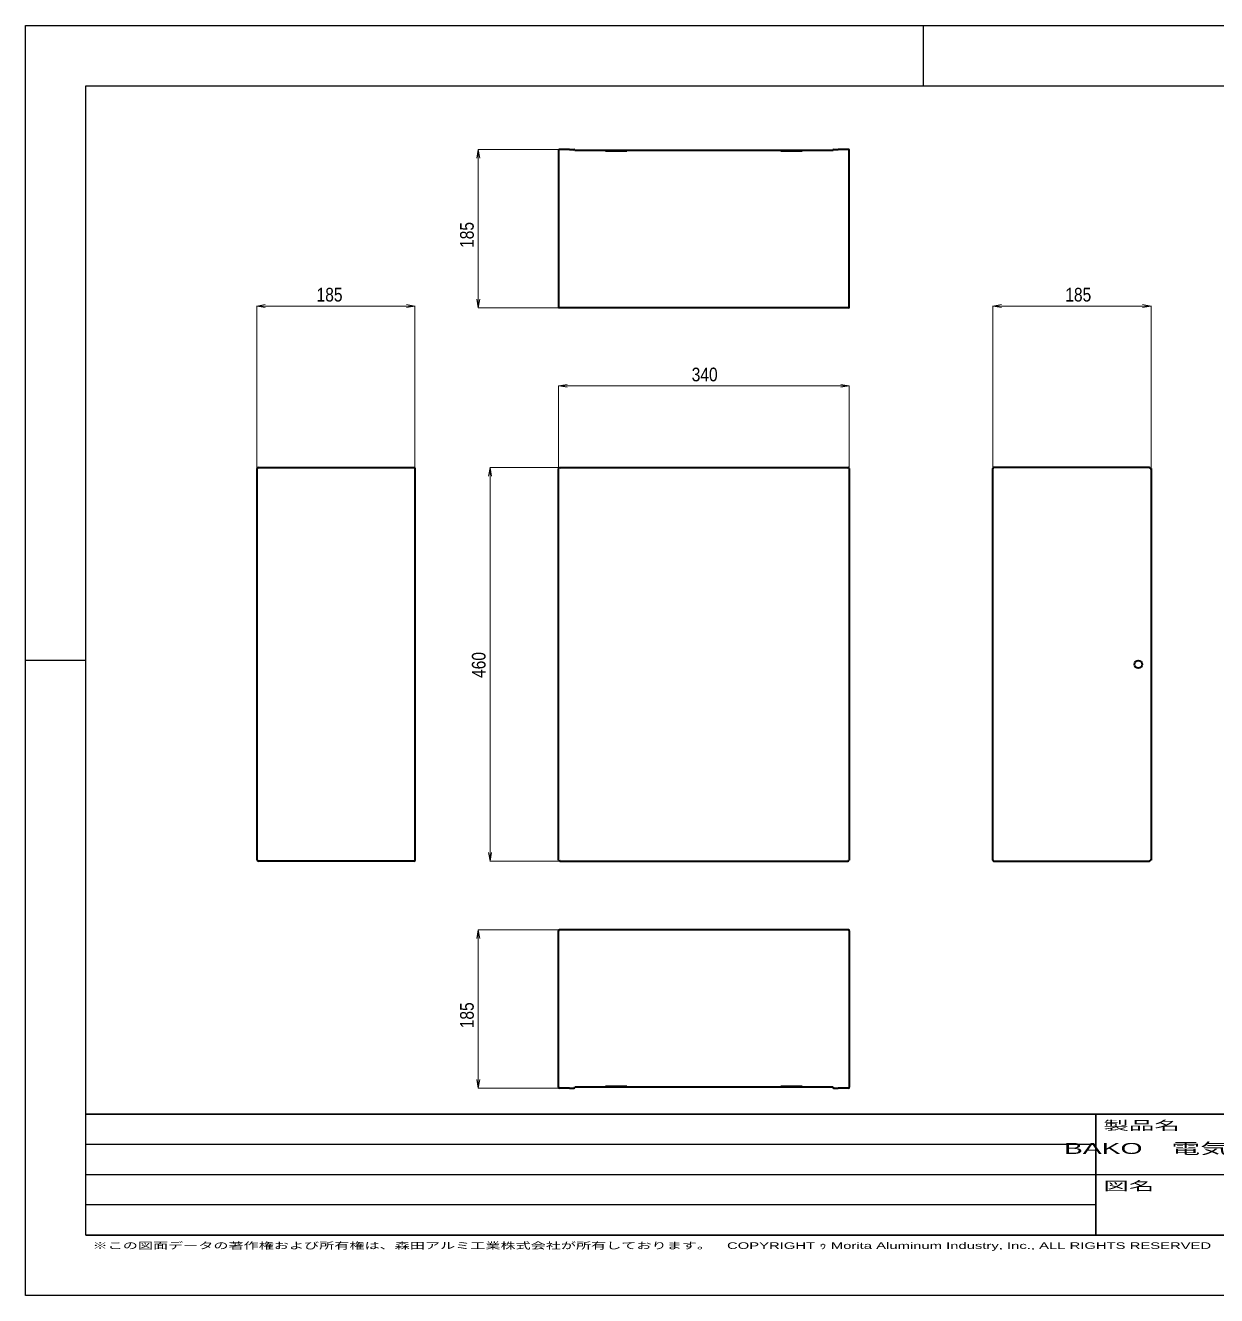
# Model space of a CAD drawing. Header units: millimetres. Extents: x -11062 to -8962, y -7241 to -5756.
# Drawn here: x -11062 to -9669, y -7241 to -5756 of the extents above; entities that cross this region are included whole.
import ezdxf
from ezdxf.enums import TextEntityAlignment as Align

# ---------------------------------------------------------------- set-up
doc = ezdxf.new("R2010")
doc.units = ezdxf.units.MM
doc.header["$LTSCALE"] = 5
doc.linetypes.add('HIDDEN', pattern=[8, 1, -2, 2, -2, 1])
doc.layers.add('001', color=7, linetype='Continuous', lineweight=0)
doc.styles.add('Century Gothic', font='GOTHIC.TTF', dxfattribs={"width": 0.85})
doc.dimstyles.new('DIMSTYLE001', dxfattribs={"dimtxt": 26.4, "dimasz": 10, "dimexe": 0.18, "dimexo": 0.3125, "dimgap": 4, "dimtad": 1, "dimdec": 1, "dimdsep": 46, "dimtxsty": 'Century Gothic', "dimblk": 'OPEN', "dimcen": 0.09, "dimadec": 1, "dimazin": 2, "dimtfac": 1, "dimtdec": 4, "dimtix": 1, "dimtmove": 0, "dimatfit": 3, "dimldrblk": 'OPEN', "dimfxl": 1, "dimtolj": 1, "dimtzin": 0, "dimarcsym": 0})

# ---------------------------------------------------------------- blocks, each defined once
blk = doc.blocks.new('_OPEN')
at = {"color": 0, "linetype": 'ByBlock', "lineweight": -2}
for p, q in [((-1, 0.17), (0, 0)), ((-1, -0.17), (0, 0)), ((0, 0), (-1, 0))]:
    blk.add_line(p, q, dxfattribs=at)
blk = doc.blocks.new('*D3')
at = {"layer": '001', "color": 0, "linetype": 'ByBlock'}
for p, q in [((-9930.9, -6273.7), (-9930.9, -6083.9)), ((-9930.9, -6084.1), (-9745.9, -6084.1)), ((-9745.9, -6273.7), (-9745.9, -6083.9))]:
    blk.add_line(p, q, dxfattribs=at)
at = {"layer": '001', "color": 0, "linetype": 'ByBlock', "xscale": 10, "yscale": 10, "zscale": 10, "rotation": 180}
blk.add_blockref('_OPEN', (-9930.9, -6084.1), dxfattribs=at)
at = {"layer": '001', "color": 0, "linetype": 'ByBlock', "xscale": 10, "yscale": 10, "zscale": 10}
blk.add_blockref('_OPEN', (-9745.9, -6084.1), dxfattribs=at)
at = {"layer": '001', "color": 0, "linetype": 'ByBlock', "insert": (-9831, -6070.9), "char_height": 16, "attachment_point": 5, "style": 'Century Gothic'}
blk.add_mtext('{\\A1;185}', dxfattribs=at)
blk = doc.blocks.new('*D4')
at = {"layer": '001', "color": 0, "linetype": 'ByBlock'}
for p, q in [((-10791.5, -6273.7), (-10791.5, -6083.9)), ((-10606.5, -6084.1), (-10791.5, -6084.1)), ((-10606.5, -6273.7), (-10606.5, -6083.9))]:
    blk.add_line(p, q, dxfattribs=at)
at = {"layer": '001', "color": 0, "linetype": 'ByBlock', "xscale": 10, "yscale": 10, "zscale": 10, "rotation": 180}
blk.add_blockref('_OPEN', (-10791.5, -6084.1), dxfattribs=at)
at = {"layer": '001', "color": 0, "linetype": 'ByBlock', "xscale": 10, "yscale": 10, "zscale": 10}
blk.add_blockref('_OPEN', (-10606.5, -6084.1), dxfattribs=at)
at = {"layer": '001', "color": 0, "linetype": 'ByBlock', "insert": (-10706.4, -6070.9), "char_height": 16, "attachment_point": 5, "style": 'Century Gothic'}
blk.add_mtext('{\\A1;185}', dxfattribs=at)
blk = doc.blocks.new('*D5')
at = {"layer": '001', "color": 0, "linetype": 'ByBlock'}
for p, q in [((-10437.7, -5901.1), (-10532.7, -5901.1)), ((-10532.5, -5901.1), (-10532.5, -6086.1)), ((-10437.7, -6086.1), (-10532.7, -6086.1))]:
    blk.add_line(p, q, dxfattribs=at)
at = {"layer": '001', "color": 0, "linetype": 'ByBlock', "xscale": 10, "yscale": 10, "zscale": 10}
for p, rotation in [((-10532.5, -5901.1), 90), ((-10532.5, -6086.1), 270)]:
    blk.add_blockref('_OPEN', p, dxfattribs=dict(at, rotation=rotation))
at = {"layer": '001', "color": 0, "linetype": 'ByBlock', "insert": (-10545.7, -6001), "char_height": 16, "attachment_point": 5, "rotation": 90, "style": 'Century Gothic'}
blk.add_mtext('{\\A1;185}', dxfattribs=at)
blk = doc.blocks.new('*D6')
at = {"layer": '001', "color": 0, "linetype": 'ByBlock'}
for p, q in [((-10437.7, -6813.3), (-10532.7, -6813.3)), ((-10532.5, -6813.3), (-10532.5, -6998.3)), ((-10437.7, -6998.3), (-10532.7, -6998.3))]:
    blk.add_line(p, q, dxfattribs=at)
at = {"layer": '001', "color": 0, "linetype": 'ByBlock', "xscale": 10, "yscale": 10, "zscale": 10}
for p, rotation in [((-10532.5, -6813.3), 90), ((-10532.5, -6998.3), 270)]:
    blk.add_blockref('_OPEN', p, dxfattribs=dict(at, rotation=rotation))
at = {"layer": '001', "color": 0, "linetype": 'ByBlock', "insert": (-10545.7, -6913.2), "char_height": 16, "attachment_point": 5, "rotation": 90, "style": 'Century Gothic'}
blk.add_mtext('{\\A1;185}', dxfattribs=at)
blk = doc.blocks.new('*D7')
at = {"layer": '001', "color": 0, "linetype": 'ByBlock'}
for p, q in [((-10437.3, -6273), (-10518.9, -6273)), ((-10518.7, -6273), (-10518.7, -6733)), ((-10437.3, -6733), (-10518.9, -6733))]:
    blk.add_line(p, q, dxfattribs=at)
at = {"layer": '001', "color": 0, "linetype": 'ByBlock', "xscale": 10, "yscale": 10, "zscale": 10}
for p, rotation in [((-10518.7, -6273), 90), ((-10518.7, -6733), 270)]:
    blk.add_blockref('_OPEN', p, dxfattribs=dict(at, rotation=rotation))
at = {"layer": '001', "color": 0, "linetype": 'ByBlock', "insert": (-10531.9, -6503.7), "char_height": 16, "attachment_point": 5, "rotation": 90, "style": 'Century Gothic'}
blk.add_mtext('{\\A1;460}', dxfattribs=at)
blk = doc.blocks.new('*D9')
at = {"layer": '001', "color": 0, "linetype": 'ByBlock'}
for p, q in [((-10438.7, -6273.7), (-10438.7, -6177.2)), ((-10438.7, -6177.4), (-10098.7, -6177.4)), ((-10098.7, -6273.7), (-10098.7, -6177.2))]:
    blk.add_line(p, q, dxfattribs=at)
at = {"layer": '001', "color": 0, "linetype": 'ByBlock', "xscale": 10, "yscale": 10, "zscale": 10, "rotation": 180}
blk.add_blockref('_OPEN', (-10438.7, -6177.4), dxfattribs=at)
at = {"layer": '001', "color": 0, "linetype": 'ByBlock', "xscale": 10, "yscale": 10, "zscale": 10}
blk.add_blockref('_OPEN', (-10098.7, -6177.4), dxfattribs=at)
at = {"layer": '001', "color": 0, "linetype": 'ByBlock', "insert": (-10267.8, -6164.2), "char_height": 16, "attachment_point": 5, "style": 'Century Gothic'}
blk.add_mtext('{\\A1;340}', dxfattribs=at)

msp = doc.modelspace()

# ---------------------------------------------------------------- linework, layer by layer
at = {"color": 7, "linetype": 'Continuous'}
for p, q in [((-10012.02, -5826.72), (-10012.02, -5756.01)), ((-10991.31, -6498.43), (-11062.02, -6498.43)), ((-10991.31, -7028.74), (-9032.73, -7028.74)), ((-9810.51, -7170.15), (-9810.51, -7028.74)), ((-9810.51, -7028.74), (-9810.51, -7170.15)), ((-9810.51, -7064.09), (-10991.31, -7064.09)), ((-10991.31, -7099.44), (-9032.73, -7099.44)), ((-9810.51, -7134.8), (-10991.31, -7134.8)), ((-10991.31, -7170.15), (-9032.73, -7170.15))]:
    msp.add_line(p, q, dxfattribs=at)
at = {"color": 7, "linetype": 'Continuous', "lineweight": 35}
for p, q in [((-10438.71, -5902.07), (-10438.71, -6085.07)), ((-10425.71, -5901.07), (-10437.71, -5901.07)), ((-10425.71, -5901.07), (-10420.71, -5901.07)), ((-10383.71, -5902.07), (-10419.71, -5902.07)), ((-10383.71, -5902.07), (-10383.71, -5903.07)), ((-10358.71, -5902.07), (-10383.71, -5902.07)), ((-10358.71, -5903.07), (-10383.71, -5903.07)), ((-10358.71, -5903.07), (-10358.71, -5902.07)), ((-10178.71, -5902.07), (-10358.71, -5902.07)), ((-10178.71, -5902.07), (-10178.71, -5903.07)), ((-10153.71, -5902.07), (-10178.71, -5902.07)), ((-10153.71, -5903.07), (-10178.71, -5903.07)), ((-10153.71, -5903.07), (-10153.71, -5902.07)), ((-10117.71, -5902.07), (-10153.71, -5902.07)), ((-10116.71, -5901.07), (-10111.71, -5901.07)), ((-10099.71, -5901.07), (-10111.71, -5901.07)), ((-10098.71, -6085.07), (-10098.71, -5902.07)), ((-10099.71, -6086.07), (-10437.01, -6086.07)), ((-10790.48, -6273.98), (-10791.48, -6273.98)), ((-10791.48, -6273.98), (-10791.48, -6731.98)), ((-10789.48, -6272.98), (-10607.48, -6272.98)), ((-10606.48, -6731.98), (-10606.48, -6273.98)), ((-10438.71, -6731.98), (-10438.71, -6273.98)), ((-10438.71, -6273.98), (-10438.01, -6273.98)), ((-10437.01, -6272.98), (-10100.41, -6272.98)), ((-10099.41, -6273.98), (-10098.71, -6273.98)), ((-10098.71, -6273.98), (-10098.71, -6731.98)), ((-9930.94, -6731.98), (-9930.94, -6273.98)), ((-9747.94, -6272.98), (-9929.94, -6272.98)), ((-9746.94, -6273.98), (-9745.94, -6273.98)), ((-9745.94, -6273.98), (-9745.94, -6731.98)), ((-10791.48, -6731.98), (-10790.48, -6731.98)), ((-10607.48, -6732.98), (-10789.48, -6732.98)), ((-10438.01, -6731.98), (-10438.71, -6731.98)), ((-10437.01, -6732.98), (-10100.41, -6732.98)), ((-10098.71, -6731.98), (-10099.41, -6731.98)), ((-9929.94, -6732.98), (-9747.94, -6732.98)), ((-9745.94, -6731.98), (-9746.94, -6731.98)), ((-10438.71, -6997.27), (-10438.71, -6814.27)), ((-10099.71, -6813.27), (-10437.71, -6813.27)), ((-10098.71, -6814.27), (-10098.71, -6997.27)), ((-10425.71, -6998.27), (-10437.71, -6998.27)), ((-10425.71, -6998.27), (-10420.71, -6998.27)), ((-10383.71, -6997.27), (-10419.71, -6997.27)), ((-10358.71, -6996.27), (-10383.71, -6996.27)), ((-10383.71, -6997.27), (-10383.71, -6996.27)), ((-10358.71, -6997.27), (-10383.71, -6997.27)), ((-10358.71, -6996.27), (-10358.71, -6997.27)), ((-10178.71, -6997.27), (-10358.71, -6997.27)), ((-10153.71, -6996.27), (-10178.71, -6996.27)), ((-10178.71, -6997.27), (-10178.71, -6996.27)), ((-10153.71, -6997.27), (-10178.71, -6997.27)), ((-10153.71, -6996.27), (-10153.71, -6997.27)), ((-10117.71, -6997.27), (-10153.71, -6997.27)), ((-10116.71, -6998.27), (-10111.71, -6998.27)), ((-10099.71, -6998.27), (-10111.71, -6998.27))]:
    msp.add_line(p, q, dxfattribs=at)
at = {"color": 7, "linetype": 'HIDDEN', "lineweight": 20}
for p, q in [((-10791.48, -6354.88), (-10790.98, -6354.88)), ((-10790.98, -6359.08), (-10791.48, -6359.08)), ((-10438.21, -6498.43), (-10438.71, -6498.43)), ((-10438.71, -6507.53), (-10438.21, -6507.53))]:
    msp.add_line(p, q, dxfattribs=at)
at = {"color": 7, "linetype": 'Continuous'}
for points in [[(-11062.02, -5756.01), (-8962.02, -5756.01), (-8962.02, -7240.86), (-11062.02, -7240.86)], [(-10991.31, -5826.72), (-9032.73, -5826.72), (-9032.73, -7028.74), (-10991.31, -7028.74)], [(-10991.31, -5826.72), (-9032.73, -5826.72), (-9032.73, -7170.15), (-10991.31, -7170.15)], [(-9810.51, -7099.44), (-9456.97, -7099.44), (-9456.97, -7170.15), (-9810.51, -7170.15)]]:
    msp.add_lwpolyline(points, close=True, dxfattribs=at)
at = {"color": 7, "linetype": 'Continuous', "lineweight": 35}
msp.add_circle((-9760.84, -6502.98), 4.55, dxfattribs=at)
for centre, start, end in [((-10437.71, -5902.07), 90.00002, 180), ((-10420.71, -5902.07), 0, 90), ((-10116.71, -5902.07), 90, 180), ((-10099.71, -5902.07), 0, 90), ((-10437.71, -6085.07), 180, 270), ((-10099.71, -6085.07), 270.00001, 0), ((-10789.48, -6273.98), 90, 180), ((-10607.48, -6273.98), 0, 90), ((-10437.01, -6273.98), 90, 180), ((-10100.41, -6273.98), 0, 89.99998), ((-9929.94, -6273.98), 90, 180), ((-9747.94, -6273.98), 0, 90), ((-10789.48, -6731.98), 180, 270), ((-10607.48, -6731.98), 270, 0), ((-10437.01, -6731.98), 180, 270), ((-10100.41, -6731.98), 270, 0), ((-9929.94, -6731.98), 180, 270), ((-9747.94, -6731.98), 270, 0), ((-10437.71, -6814.27), 90.00003, 180), ((-10099.71, -6814.27), 0, 89.99999), ((-10437.71, -6997.27), 180, 270), ((-10420.71, -6997.27), 270, 0), ((-10116.71, -6997.27), 180, 270), ((-10099.71, -6997.27), 270, 0)]:
    msp.add_arc(centre, 1, start, end, dxfattribs=at)

# ---------------------------------------------------------------- texts
at = {"color": 7, "style": 'Century Gothic'}
for s, height, width, p in [('製品名', 10.199, 2.142857, (-9801.65, -7036.96)), ('図名', 10.199, 2.142857, (-9801.65, -7107.67)), ('※この図面データの著作権および所有権は、森田アルミ工業株式会社が所有しております。\u3000COPYRIGHT ｩ Morita Aluminum Industry, Inc., ALL RIGHTS RESERVED', 7.64922, 1.692939, (-10983.5, -7178.63))]:
    msp.add_text(s, height=height, dxfattribs=dict(at, width=width)).set_placement(p, align=Align.TOP_LEFT)
at = {"color": 7, "style": 'Century Gothic', "width": 1.939274}
msp.add_text('BAKO\u3000電気メーターカバー', height=12.7487, dxfattribs=at).set_placement((-9633.22, -7075.22), align=Align.CENTER)

# ---------------------------------------------------------------- dimensions: what is measured, and where the dimension line sits
at = {"layer": '001'}
for base, p1, p2, picture, middle in [((-10532.51, -6086.07), (-10437.4, -5901.07), (-10437.4, -6086.07), '*D5', (-10545.71, -6001.03)), ((-10518.71, -6732.98), (-10437.01, -6272.98), (-10437.01, -6732.98), '*D7', (-10531.91, -6503.72)), ((-10532.51, -6998.27), (-10437.4, -6813.27), (-10437.4, -6998.27), '*D6', (-10545.71, -6913.23))]:
    dim = msp.add_linear_dim(base=base, p1=p1, p2=p2, angle=270, dimstyle='DIMSTYLE001', override={"dimtxt": 16, "dimtad": 1, "dimtih": 0, "dimtoh": 0, "dimlunit": 2, "dimblk": 'OPEN', "dimadec": 1, "dimtix": 1, "dimtofl": 1, "dimtmove": 2, "dimatfit": 3}, dxfattribs=at)
    dim.commit()
    dim.dimension.update_dxf_attribs({"geometry": picture, "text_midpoint": middle, "dimtype": 160})
for base, p1, p2, picture, middle in [((-10791.48, -6084.07), (-10606.48, -6273.98), (-10791.48, -6273.98), '*D4', (-10706.45, -6070.87)), ((-9745.94, -6084.07), (-9930.94, -6273.98), (-9745.94, -6273.98), '*D3', (-9830.97, -6070.87)), ((-10098.71, -6177.41), (-10438.71, -6273.98), (-10098.71, -6273.98), '*D9', (-10267.84, -6164.21))]:
    dim = msp.add_linear_dim(base=base, p1=p1, p2=p2, dimstyle='DIMSTYLE001', override={"dimtxt": 16, "dimtad": 1, "dimtih": 0, "dimtoh": 0, "dimlunit": 2, "dimblk": 'OPEN', "dimadec": 1, "dimtix": 1, "dimtofl": 1, "dimtmove": 2, "dimatfit": 3}, dxfattribs=at)
    dim.commit()
    dim.dimension.update_dxf_attribs({"geometry": picture, "text_midpoint": middle, "dimtype": 160})

doc.saveas('drawing.dxf')
